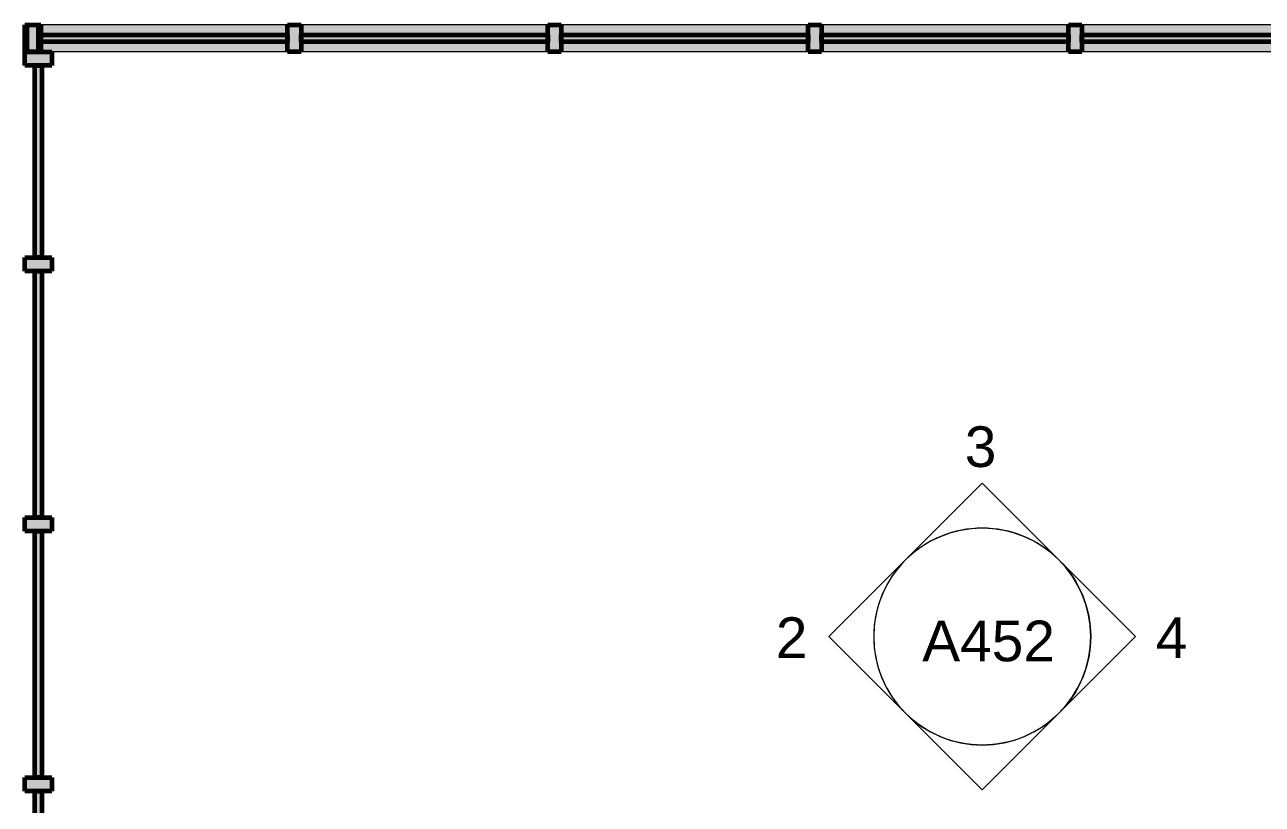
# Model space of a CAD drawing. Header units: inches. Extents: x -4061 to -1937, y 10959 to 12323.
# Drawn here: x -3371.9 to -3189.3, y 11358.7 to 11473.8 of the extents above; entities that cross this region are included whole.
import ezdxf

# ---------------------------------------------------------------- set-up
doc = ezdxf.new("R2010")
doc.units = ezdxf.units.IN
doc.header["$MEASUREMENT"] = 0
for name, color, linetype, lineweight in [('A-GLAZ-CURT', 52, 'Continuous', 9), ('A-GLAZ-CURT-3', 52, 'Continuous', 60), ('A-GLAZ-CWMG', 51, 'Continuous', 9), ('A-GLAZ-CWMG-4', 51, 'Continuous', 60), ('G-ANNO-SYMB', 111, 'Continuous', 9)]:
    doc.layers.add(name, color=color, linetype=linetype, lineweight=lineweight)
doc.styles.add('Arial_1', font='arial.ttf', dxfattribs={"height": 6})

# ---------------------------------------------------------------- blocks, each defined once
blk = doc.blocks.new('System Panel - Glazed-2000372-ENLARGED RCP - 1ST FLOOR PLAN - EAST')
at = {"layer": 'A-GLAZ-CURT'}
blk.add_hatch(color=256, dxfattribs=at).paths.add_polyline_path([(14.18, 0.36), (14.18, 0.5), (-14.18, 0.5), (-14.18, -0.5), (14.18, -0.5)], flags=0)
at = {"layer": 'A-GLAZ-CURT-3'}
for p, q in [((-14.18, -0.5), (-14.18, 0.5)), ((-14.18, 0.5), (14.18, 0.5)), ((14.18, 0.5), (14.18, -0.5)), ((14.18, -0.5), (-14.18, -0.5))]:
    blk.add_line(p, q, dxfattribs=at)
blk = doc.blocks.new('Rectangular Mullion - 2_ x 4_ rectangular-2000374-ENLARGED RCP - 1ST FLOOR PLAN - EAST')
at = {"layer": 'A-GLAZ-CWMG'}
blk.add_hatch(color=256, dxfattribs=at).paths.add_polyline_path([(-2, -0.36), (-2, -2), (0, -2), (0, 2), (-2, 2), (-2, 0.5)], flags=0)
at = {"layer": 'A-GLAZ-CWMG-4'}
for p, q in [((-2, 2), (0, 2)), ((-2, -2), (-2, 2)), ((0, 2), (0, -2)), ((0, -2), (-2, -2))]:
    blk.add_line(p, q, dxfattribs=at)
blk = doc.blocks.new('System Panel - Glazed-2000375-ENLARGED RCP - 1ST FLOOR PLAN - EAST')
at = {"layer": 'A-GLAZ-CURT'}
blk.add_hatch(color=256, dxfattribs=at).paths.add_polyline_path([(18.19, 0.5), (-18.19, 0.5), (-18.17, -0.5), (18.19, -0.5)], flags=0)
at = {"layer": 'A-GLAZ-CURT-3'}
for p, q in [((-18.19, -0.5), (-18.19, 0.5)), ((-18.19, 0.5), (18.19, 0.5)), ((18.19, 0.5), (18.19, -0.5)), ((18.19, -0.5), (-18.19, -0.5))]:
    blk.add_line(p, q, dxfattribs=at)
blk = doc.blocks.new('Rectangular Mullion - 2_ x 4_ rectangular-2000371-ENLARGED RCP - 1ST FLOOR PLAN - EAST')
at = {"layer": 'A-GLAZ-CWMG'}
blk.add_hatch(color=256, dxfattribs=at).paths.add_polyline_path([(1, -0.36), (1, -2), (-1, -2), (-1, 2), (1, 2), (1, 0.5)], flags=0)
at = {"layer": 'A-GLAZ-CWMG-4'}
for p, q in [((1, 2), (-1, 2)), ((-1, 2), (-1, -2)), ((1, -2), (1, 2)), ((-1, -2), (1, -2))]:
    blk.add_line(p, q, dxfattribs=at)
blk = doc.blocks.new('Rectangular Mullion - 2_ x 4_ rectangular-2030672-ENLARGED RCP - 1ST FLOOR PLAN - EAST')
at = {"layer": 'A-GLAZ-CWMG'}
blk.add_hatch(color=256, dxfattribs=at).paths.add_polyline_path([(-1.5, -2), (-2, -2), (-2, 2), (0, 2), (0, -2)], flags=0)
at = {"layer": 'A-GLAZ-CWMG-4'}
for p, q in [((0, 2), (-2, 2)), ((-2, 2), (-2, -2)), ((0, -2), (0, 2)), ((-2, -2), (0, -2))]:
    blk.add_line(p, q, dxfattribs=at)
blk = doc.blocks.new('System Panel - Glazed-2030653-ENLARGED RCP - 1ST FLOOR PLAN - EAST')
at = {"layer": 'A-GLAZ-CURT'}
blk.add_hatch(color=256, dxfattribs=at).paths.add_polyline_path([(18.2, 0.5), (-18.2, 0.5), (-18.2, -0.5), (18.2, -0.5), (18.2, -0.4)], flags=0)
at = {"layer": 'A-GLAZ-CURT-3'}
for p, q in [((-18.2, -0.5), (-18.2, 0.5)), ((-18.2, 0.5), (18.2, 0.5)), ((18.2, 0.5), (18.2, -0.5)), ((18.2, -0.5), (-18.2, -0.5))]:
    blk.add_line(p, q, dxfattribs=at)
blk = doc.blocks.new('Rectangular Mullion - 2_ x 4_ rectangular-1978849-ENLARGED RCP - 1ST FLOOR PLAN - EAST')
at = {"layer": 'A-GLAZ-CWMG'}
h = blk.add_hatch(color=256, dxfattribs=at)
h.paths.add_polyline_path([(-3179.52, 11469.79), (-3179.52, 11471.29), (-3215.92, 11471.29), (-3215.92, 11469.79)], flags=0)
h.paths.add_polyline_path([(-3179.52, 11472.29), (-3179.52, 11473.79), (-3215.92, 11473.79), (-3215.92, 11472.29)], flags=0)
for p, q in [((-3179.52, 11473.79), (-3215.92, 11473.79)), ((-3179.52, 11469.79), (-3215.92, 11469.79))]:
    blk.add_line(p, q, dxfattribs=at)
blk = doc.blocks.new('Rectangular Mullion - 2_ x 4_ rectangular-V61-ENLARGED RCP - 1ST FLOOR PLAN - EAST')
at = {"layer": 'A-GLAZ-CWMG'}
h = blk.add_hatch(color=256, dxfattribs=at)
h.paths.add_polyline_path([(-3333.12, 11469.79), (-3333.12, 11471.29), (-3369.51, 11471.29), (-3369.51, 11469.79), (-3350.26, 11469.79)], flags=0)
h.paths.add_polyline_path([(-3350.26, 11472.29), (-3333.12, 11472.29), (-3333.12, 11473.79), (-3369.51, 11473.79), (-3369.51, 11472.29)], flags=0)
for p, q in [((-3333.12, 11473.79), (-3369.51, 11473.79)), ((-3333.12, 11469.79), (-3367.87, 11469.79))]:
    blk.add_line(p, q, dxfattribs=at)
blk = doc.blocks.new('Rectangular Mullion - 2_ x 4_ rectangular-2030648-ENLARGED RCP - 1ST FLOOR PLAN - EAST')
at = {"layer": 'A-GLAZ-CWMG'}
blk.add_hatch(color=256, dxfattribs=at).paths.add_polyline_path([(1, -2), (-1, -2), (-1, 2), (1, 2), (1, -1.75)], flags=0)
at = {"layer": 'A-GLAZ-CWMG-4'}
for p, q in [((1, 2), (-1, 2)), ((-1, 2), (-1, -2)), ((1, -2), (1, 2)), ((-1, -2), (1, -2))]:
    blk.add_line(p, q, dxfattribs=at)
blk = doc.blocks.new('Elevation - Filled Arrow-152140-ENLARGED RCP - 1ST FLOOR PLAN - EAST')
at = {"layer": 'G-ANNO-SYMB'}
for start, end in [(360, 180), (180, 360)]:
    blk.add_arc((0, 0), 0.25, start, end, dxfattribs=at)
blk = doc.blocks.new('Elevation - Filled Arrow-151867-ENLARGED RCP - 1ST FLOOR PLAN - EAST')
at = {"layer": 'G-ANNO-SYMB'}
for p, q in [((0, 0.3536), (-0.1768, 0.1768)), ((0.1768, 0.1768), (0, 0.3536))]:
    blk.add_line(p, q, dxfattribs=at)
blk.add_arc((0, 0), 0.25, 45, 135, dxfattribs=at)

msp = doc.modelspace()

# ---------------------------------------------------------------- block references
at = {"layer": 'A-GLAZ-CURT'}
for name, p, rotation in [('System Panel - Glazed-2030653-ENLARGED RCP - 1ST FLOOR PLAN - EAST', (-3351.32, 11471.79), 180), ('System Panel - Glazed-2030653-ENLARGED RCP - 1ST FLOOR PLAN - EAST', (-3312.92, 11471.79), 180), ('System Panel - Glazed-2030653-ENLARGED RCP - 1ST FLOOR PLAN - EAST', (-3274.52, 11471.79), 180), ('System Panel - Glazed-2030653-ENLARGED RCP - 1ST FLOOR PLAN - EAST', (-3236.12, 11471.79), 180), ('System Panel - Glazed-2030653-ENLARGED RCP - 1ST FLOOR PLAN - EAST', (-3197.72, 11471.79), 180), ('System Panel - Glazed-2000372-ENLARGED RCP - 1ST FLOOR PLAN - EAST', (-3369.87, 11453.61), 269.9999999999995), ('System Panel - Glazed-2000375-ENLARGED RCP - 1ST FLOOR PLAN - EAST', (-3369.87, 11419.24), 269.9999999999995), ('System Panel - Glazed-2000375-ENLARGED RCP - 1ST FLOOR PLAN - EAST', (-3369.87, 11380.87), 269.9999999999995), ('System Panel - Glazed-2000375-ENLARGED RCP - 1ST FLOOR PLAN - EAST', (-3369.87, 11342.49), 269.9999999999995)]:
    msp.add_blockref(name, p, dxfattribs=dict(at, rotation=rotation))
at = {"layer": 'A-GLAZ-CWMG', "extrusion": (0, 0, -1)}
for name, p in [('Rectangular Mullion - 2_ x 4_ rectangular-2030672-ENLARGED RCP - 1ST FLOOR PLAN - EAST', (3371.87, 11471.79)), ('Rectangular Mullion - 2_ x 4_ rectangular-2030648-ENLARGED RCP - 1ST FLOOR PLAN - EAST', (3370.51, 11471.79)), ('Rectangular Mullion - 2_ x 4_ rectangular-2030648-ENLARGED RCP - 1ST FLOOR PLAN - EAST', (3332.12, 11471.79)), ('Rectangular Mullion - 2_ x 4_ rectangular-2030648-ENLARGED RCP - 1ST FLOOR PLAN - EAST', (3293.72, 11471.79)), ('Rectangular Mullion - 2_ x 4_ rectangular-2030648-ENLARGED RCP - 1ST FLOOR PLAN - EAST', (3255.32, 11471.79)), ('Rectangular Mullion - 2_ x 4_ rectangular-2030648-ENLARGED RCP - 1ST FLOOR PLAN - EAST', (3216.92, 11471.79))]:
    msp.add_blockref(name, p, dxfattribs=at)
at = {"layer": 'A-GLAZ-CWMG'}
for name, p in [('Rectangular Mullion - 2_ x 4_ rectangular-V61-ENLARGED RCP - 1ST FLOOR PLAN - EAST', (0, 0)), ('Rectangular Mullion - 2_ x 4_ rectangular-1978849-ENLARGED RCP - 1ST FLOOR PLAN - EAST', (-115.2, 0)), ('Rectangular Mullion - 2_ x 4_ rectangular-1978849-ENLARGED RCP - 1ST FLOOR PLAN - EAST', (-76.8, 0)), ('Rectangular Mullion - 2_ x 4_ rectangular-1978849-ENLARGED RCP - 1ST FLOOR PLAN - EAST', (-38.4, 0)), ('Rectangular Mullion - 2_ x 4_ rectangular-1978849-ENLARGED RCP - 1ST FLOOR PLAN - EAST', (0, 0))]:
    msp.add_blockref(name, p, dxfattribs=at)
at = {"layer": 'A-GLAZ-CWMG', "rotation": 89.99999999999955}
msp.add_blockref('Rectangular Mullion - 2_ x 4_ rectangular-2000374-ENLARGED RCP - 1ST FLOOR PLAN - EAST', (-3369.87, 11469.79), dxfattribs=at)
at = {"layer": 'A-GLAZ-CWMG', "extrusion": (0, 0, -1), "rotation": 270.0000000000005}
for p in [(3369.87, 11438.43), (3369.87, 11400.05), (3369.87, 11361.68)]:
    msp.add_blockref('Rectangular Mullion - 2_ x 4_ rectangular-2000371-ENLARGED RCP - 1ST FLOOR PLAN - EAST', p, dxfattribs=at)
at = {"layer": 'G-ANNO-SYMB', "xscale": 63.99999999999997, "yscale": 63.99999999999997, "zscale": 63.99999999999997}
for name in ['Elevation - Filled Arrow-151867-ENLARGED RCP - 1ST FLOOR PLAN - EAST', 'Elevation - Filled Arrow-152140-ENLARGED RCP - 1ST FLOOR PLAN - EAST']:
    msp.add_blockref(name, (-3230.63, 11383.49), dxfattribs=at)
at = {"layer": 'G-ANNO-SYMB', "xscale": 63.99999999999997, "yscale": 63.99999999999997, "zscale": 63.99999999999997, "rotation": 89.9999999999981}
msp.add_blockref('Elevation - Filled Arrow-151867-ENLARGED RCP - 1ST FLOOR PLAN - EAST', (-3230.63, 11383.49), dxfattribs=at)
at = {"layer": 'G-ANNO-SYMB', "extrusion": (0, 0, -1), "xscale": 63.99999999999997, "yscale": 63.99999999999997, "zscale": 63.99999999999997}
for rotation in [90.0000000000017, 180]:
    msp.add_blockref('Elevation - Filled Arrow-151867-ENLARGED RCP - 1ST FLOOR PLAN - EAST', (3230.63, 11383.49), dxfattribs=dict(at, rotation=rotation))

# ---------------------------------------------------------------- texts
at = {"layer": 'G-ANNO-SYMB', "char_height": 6, "attachment_point": 1, "style": 'Arial_1'}
for s, insert, width in [('3', (-3233.2, 11414.52), 5.656), ('2', (-3261.08, 11386.34), 5.656), ('A452', (-3239.48, 11385.85), 23.836), ('4', (-3205.02, 11386.34), 5.656)]:
    msp.add_mtext(s, dxfattribs=dict(at, insert=insert, width=width))

doc.saveas('drawing.dxf')
